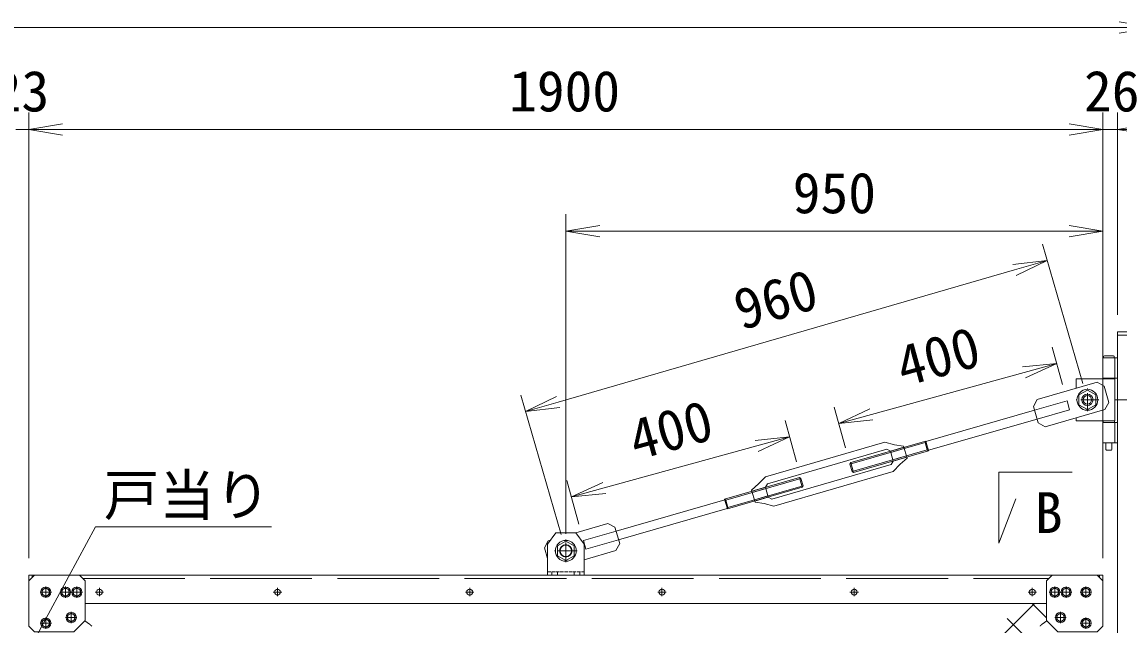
# Model space of a CAD drawing. Units: millimetres, scale not verified. Extents: x -6300 to 6300, y -4455 to 4455.
# Drawn here: x -2050 to -110, y 1266 to 2333 of the extents above; entities that cross this region are included whole.
import ezdxf
from ezdxf.enums import TextEntityAlignment as Align

# ---------------------------------------------------------------- set-up
doc = ezdxf.new("R2010")
doc.units = ezdxf.units.MM
doc.header["$LTSCALE"] = 30
doc.linetypes.add('DASHED', pattern=[7.5, 6, -1.5])
doc.linetypes.add('USER1', pattern=[50.8, 31.75, -6.35, 6.35, -6.35])
for name, color, linetype, lineweight in [('0-0_D-STR1', 1, 'Continuous', 18), ('0-1_D-BMK', 2, 'USER1', 13), ('0-5_D-STR3', 3, 'Continuous', 13), ('0-6_D-STR2', 7, 'Continuous', 9), ('0-7_D-STR-TXT', 7, 'Continuous', 9), ('0-8_D-STR-DIM', 7, 'Continuous', 9), ('0-9_0', 7, 'Continuous', 9)]:
    doc.layers.add(name, color=color, linetype=linetype, lineweight=lineweight)
doc.styles.add('ＭＳ ゴシック', font='')
doc.styles.get('ＭＳ ゴシック').set_extended_font_data('MS Gothic')

# ---------------------------------------------------------------- blocks, each defined once
blk = doc.blocks.new('_Open')
at = {"layer": '0-9_0'}
blk.add_line((-30, 5), (0, 0), dxfattribs=at)
blk.add_lwpolyline([(-30, -5), (0, 0), (-30, 0)], dxfattribs=at)
blk = doc.blocks.new('U52')
at = {"layer": '0-1_D-BMK'}
for p, q in [((300, 0), (-300, 0)), ((0, -300), (0, 300))]:
    blk.add_line(p, q, dxfattribs=at)
at = {"layer": '0-5_D-STR3'}
blk.add_lwpolyline([(194.9, 112.5), (0, 225), (-194.9, 112.5), (-194.9, -112.5), (0, -225), (194.9, -112.5)], close=True, dxfattribs=at)
for radius in [270, 194.9]:
    blk.add_circle((0, 0), radius, dxfattribs=at)
blk = doc.blocks.new('U71')
at = {"layer": '0-5_D-STR3'}
blk.add_line((2700, -2400), (2100, -3000), dxfattribs=at)
blk.add_lwpolyline([(2700, -2400), (2700, -300), (2400, 0), (0, 0), (-300, -300), (-300, -2700), (0, -3000), (2100, -3000)], dxfattribs=at)
at = {"layer": '0-8_D-STR-DIM'}
for p in [(600, -900), (1650.1, -900), (2250.1, -900), (600, -2550), (1956.2, -2243.8)]:
    blk.add_blockref('U52', p, dxfattribs=at)
blk = doc.blocks.new('U49')
at = {"layer": '0-1_D-BMK'}
for p, q in [((0, -600), (0, 600)), ((600, 0), (-600, 0))]:
    blk.add_line(p, q, dxfattribs=at)
at = {"layer": '0-5_D-STR3'}
blk.add_lwpolyline([(0, 519.6), (-450, 259.8), (-450, -259.8), (0, -519.6), (450, -259.8), (450, 259.8)], close=True, dxfattribs=at)
for radius in [555, 300]:
    blk.add_circle((0, 0), radius, dxfattribs=at)
blk = doc.blocks.new('U48')
at = {"layer": '0-1_D-BMK'}
for p, q in [((0, -600), (0, 600)), ((600, 0), (-600, 0))]:
    blk.add_line(p, q, dxfattribs=at)
at = {"layer": '0-5_D-STR3'}
blk.add_lwpolyline([(0, 519.6), (-450, 259.8), (-450, -259.8), (0, -519.6), (450, -259.8), (450, 259.8)], close=True, dxfattribs=at)
for radius in [555, 300, 225]:
    blk.add_circle((0, 0), radius, dxfattribs=at)
blk = doc.blocks.new('吊ブレース取付板')
at = {"layer": '0-1_D-BMK'}
for p, q in [((-443.9, 1290), (443.9, 1290)), ((0, 1733.9), (0, 846.1))]:
    blk.add_line(p, q, dxfattribs=at)
at = {"layer": '0-5_D-STR3'}
for p, q in [((-525, 2250), (-975, 1650)), ((-525, 2250), (525, 2250)), ((525, 2250), (975, 1650)), ((-975, 1650), (-975, 0)), ((975, 1650), (975, 0)), ((-975, 0), (975, 0))]:
    blk.add_line(p, q, dxfattribs=at)
at = {"layer": '0-5_D-STR3', "linetype": 'DASHED'}
for p, q in [((-975, 180), (975, 180)), ((-750, 180), (-750, 0)), ((-450, 180), (-450, 0)), ((450, 180), (450, 0)), ((750, 180), (750, 0))]:
    blk.add_line(p, q, dxfattribs=at)
at = {"layer": '0-5_D-STR3'}
blk.add_circle((0, 1290), 330, dxfattribs=at)

msp = doc.modelspace()

# ---------------------------------------------------------------- linework, layer by layer
at = {"layer": '0-0_D-STR1'}
for p, q in [((12.99, 1784.73), (-112.01, 1784.73)), ((12.99, 1778.73), (-112.01, 1778.73)), ((-2038.01, 1354.73), (-2038.01, 1344.73)), ((-2028.01, 1354.73), (-2038.01, 1354.73)), ((-1948.01, 1354.73), (-228.01, 1354.73)), ((-148.01, 1354.73), (-138.01, 1354.73)), ((-138.01, 1354.73), (-138.01, 1344.73)), ((-1938.01, 1304.73), (-238.01, 1304.73))]:
    msp.add_line(p, q, dxfattribs=at)
at = {"layer": '0-0_D-STR1', "linetype": 'DASHED'}
for p, q in [((-2032.01, 1354.73), (-2032.01, 1350.73)), ((-1942.01, 1348.73), (-234.01, 1348.73)), ((-144.01, 1354.73), (-144.01, 1350.73))]:
    msp.add_line(p, q, dxfattribs=at)
at = {"layer": '0-0_D-STR1'}
for points in [[(-112.01, 1784.73), (-112.01, 1778.73), (12.99, 1778.73)], [(12.99, -595.27), (-112.01, -595.27), (-112.01, 1778.73)]]:
    msp.add_lwpolyline(points, dxfattribs=at)
at = {"layer": '0-1_D-BMK'}
for p, q in [((-1920.45, 1324.73), (-1905.57, 1324.73)), ((-1913.01, 1332.17), (-1913.01, 1317.29)), ((-1605.45, 1324.73), (-1590.57, 1324.73)), ((-1598.01, 1332.17), (-1598.01, 1317.29)), ((-1265.45, 1324.73), (-1250.57, 1324.73)), ((-1258.01, 1332.17), (-1258.01, 1317.29)), ((-925.45, 1324.73), (-910.57, 1324.73)), ((-918.01, 1332.17), (-918.01, 1317.29)), ((-585.45, 1324.73), (-570.57, 1324.73)), ((-578.01, 1332.17), (-578.01, 1317.29)), ((-270.45, 1324.73), (-255.57, 1324.73)), ((-263.01, 1332.17), (-263.01, 1317.29))]:
    msp.add_line(p, q, dxfattribs=at)
at = {"layer": '0-5_D-STR3'}
for p, q in [((-138.31, 1738.7), (-138.31, 1702.7)), ((-112.01, 1738.7), (-138.31, 1738.7)), ((-135.51, 1742.7), (-119.51, 1742.7)), ((-119.51, 1738.7), (-135.51, 1738.7)), ((-116.71, 1738.7), (-116.71, 1702.7)), ((-148.42, 1695.65), (-254.1, 1665.14)), ((-185.51, 1701.7), (-185.51, 1684.95)), ((-185.51, 1701.7), (-117.01, 1701.7)), ((-148.42, 1695.65), (-136.04, 1688.82)), ((-112.01, 1702.7), (-138.31, 1702.7)), ((-138.01, 1701.7), (-138.01, 1689.9)), ((-127.72, 1660), (-136.04, 1688.82)), ((-133.01, 1701.7), (-133.01, 1702.7)), ((-122.01, 1701.7), (-122.01, 1702.7)), ((-117.01, 1701.7), (-117.01, 1627.7)), ((-254.1, 1665.14), (-260.94, 1652.75)), ((-252.61, 1623.93), (-260.94, 1652.75)), ((-127.72, 1660), (-134.55, 1647.62)), ((-259.02, 1646.12), (-451.23, 1590.84)), ((-254.56, 1630.68), (-446.77, 1575.4)), ((-134.55, 1647.62), (-240.23, 1617.1)), ((-185.51, 1632.9), (-185.51, 1627.7)), ((-138.01, 1646.62), (-138.01, 1627.7)), ((-252.61, 1623.93), (-252.31, 1623.93)), ((-240.23, 1617.1), (-252.61, 1623.93)), ((-185.51, 1627.7), (-117.01, 1627.7)), ((-138.31, 1624.7), (-138.31, 1588.7)), ((-112.01, 1624.7), (-138.31, 1624.7)), ((-116.71, 1624.7), (-116.71, 1588.7)), ((-451.51, 1591.83), (-583.93, 1553.6)), ((-452.63, 1589.24), (-451.51, 1591.83)), ((-451.51, 1591.83), (-446.52, 1574.54)), ((-735.13, 1528.67), (-523.76, 1589.71)), ((-731.52, 1516.18), (-520.15, 1577.22)), ((-452.63, 1589.24), (-585.42, 1550.92)), ((-448.84, 1576.13), (-581.63, 1537.78)), ((-446.52, 1574.54), (-578.94, 1536.3)), ((-513.96, 1573.8), (-520.15, 1577.22)), ((-489.95, 1580.74), (-513.96, 1573.8)), ((-513.96, 1573.8), (-508.97, 1556.51)), ((-489.34, 1578.65), (-513.36, 1571.71)), ((-490.5, 1582.66), (-484.4, 1561.52)), ((-452.63, 1589.24), (-448.84, 1576.13)), ((-451.23, 1590.84), (-446.76, 1575.38)), ((-448.84, 1576.13), (-446.52, 1574.54)), ((-112.01, 1588.7), (-138.31, 1588.7)), ((-132.86, 1576.7), (-132.86, 1588.7)), ((-132.86, 1576.7), (-131.86, 1575.7)), ((-123.16, 1575.7), (-131.86, 1575.7)), ((-122.16, 1576.7), (-122.16, 1588.7)), ((-578.94, 1536.3), (-583.93, 1553.6)), ((-508.97, 1556.51), (-512.39, 1550.32)), ((-485.55, 1565.53), (-509.57, 1558.59)), ((-484.95, 1563.44), (-508.97, 1556.51)), ((-723.75, 1489.28), (-512.39, 1550.32)), ((-720.14, 1476.79), (-508.78, 1537.83)), ((-674.91, 1527.3), (-807.33, 1489.06)), ((-672.22, 1525.82), (-805.01, 1487.48)), ((-734.94, 1509.99), (-731.52, 1516.18)), ((-674.91, 1527.3), (-669.91, 1510.01)), ((-669.91, 1510.01), (-802.33, 1471.77)), ((-668.44, 1512.69), (-801.22, 1474.35)), ((-759.51, 1504.98), (-753.41, 1483.84)), ((-758.95, 1503.05), (-734.94, 1509.99)), ((-758.35, 1500.97), (-734.33, 1507.91)), ((-754.56, 1487.85), (-730.54, 1494.78)), ((-734.94, 1509.99), (-729.94, 1492.7)), ((-999.19, 1432.59), (-807.04, 1488.07)), ((-807.33, 1489.06), (-802.33, 1471.77)), ((-805.01, 1487.48), (-807.33, 1489.06)), ((-805.01, 1487.48), (-801.22, 1474.35)), ((-753.96, 1485.76), (-729.94, 1492.7)), ((-729.94, 1492.7), (-723.75, 1489.28)), ((-994.73, 1417.15), (-802.58, 1472.63)), ((-801.22, 1474.35), (-802.33, 1471.77)), ((-1070.45, 1429.66), (-1013.5, 1446.11)), ((-1013.5, 1446.11), (-1001.12, 1439.28)), ((-992.8, 1410.45), (-1001.12, 1439.28)), ((-1115.26, 1416.73), (-1119.19, 1415.59)), ((-1119.19, 1415.59), (-1126.02, 1403.21)), ((-1120.51, 1384.11), (-1126.02, 1403.21)), ((-1055.51, 1381.94), (-999.63, 1398.07)), ((-999.63, 1398.07), (-992.8, 1410.45)), ((-992.8, 1410.45), (-992.5, 1410.45)), ((-1938.64, 1274.09), (-1930.55, 1268.08)), ((-237.37, 1274.09), (-245.46, 1268.08))]:
    msp.add_line(p, q, dxfattribs=at)
at = {"layer": '0-5_D-STR3', "linetype": 'DASHED'}
msp.add_line((-123.16, 1575.7), (-122.16, 1576.7), dxfattribs=at)
for points in [[(-254.56, 1630.68), (-196.9, 1647.27), (-201.36, 1662.71), (-259.02, 1646.12)], [(-999.19, 1432.59), (-1056.84, 1415.94), (-1052.38, 1400.5), (-994.73, 1417.15)]]:
    msp.add_lwpolyline(points, dxfattribs=at)
at = {"layer": '0-5_D-STR3'}
msp.add_lwpolyline([(-117.51, 1627.7), (-137.51, 1627.7), (-137.51, 1624.7), (-117.51, 1624.7)], close=True, dxfattribs=at)
for points in [[(-490.5, 1582.66), (-506.85, 1585.22), (-523.76, 1589.71)], [(-578.94, 1536.3), (-581.63, 1537.78), (-585.42, 1550.92), (-583.93, 1553.6)], [(-484.4, 1561.52), (-496.87, 1550.64), (-508.78, 1537.83)], [(-759.51, 1504.98), (-747.04, 1515.86), (-735.13, 1528.67)], [(-674.91, 1527.3), (-672.22, 1525.82), (-668.44, 1512.69), (-669.91, 1510.01)], [(-753.41, 1483.84), (-737.05, 1481.28), (-720.14, 1476.79)], [(-1926.68, 1264.68), (-1926.86, 1264.85), (-1927.04, 1265.02), (-1927.23, 1265.19), (-1927.41, 1265.35), (-1927.59, 1265.52), (-1927.77, 1265.68), (-1927.96, 1265.85), (-1928.14, 1266.01), (-1928.32, 1266.18), (-1928.51, 1266.34), (-1928.69, 1266.5), (-1928.87, 1266.66), (-1929.06, 1266.82), (-1929.24, 1266.98), (-1929.43, 1267.14), (-1929.61, 1267.3), (-1929.8, 1267.46), (-1929.99, 1267.61), (-1930.17, 1267.77), (-1930.36, 1267.93), (-1930.55, 1268.08)], [(-249.33, 1264.68), (-249.15, 1264.85), (-248.97, 1265.02), (-248.79, 1265.19), (-248.6, 1265.35), (-248.42, 1265.52), (-248.24, 1265.68), (-248.05, 1265.85), (-247.87, 1266.01), (-247.69, 1266.18), (-247.51, 1266.34), (-247.32, 1266.5), (-247.14, 1266.66), (-246.95, 1266.82), (-246.77, 1266.98), (-246.58, 1267.14), (-246.4, 1267.3), (-246.21, 1267.46), (-246.02, 1267.61), (-245.84, 1267.77), (-245.65, 1267.93), (-245.46, 1268.08)]]:
    msp.add_lwpolyline(points, dxfattribs=at)
for centre in [(-1913.01, 1324.73), (-1598.01, 1324.73), (-1258.01, 1324.73), (-918.01, 1324.73), (-578.01, 1324.73), (-263.01, 1324.73)]:
    msp.add_circle(centre, 5.25, dxfattribs=at)
for centre, start, end in [((-134.92, 1740.7), 106.2602, 253.7398), ((-120.09, 1740.7), 286.2602, 73.7398)]:
    msp.add_arc(centre, 2.08, start, end, dxfattribs=at)
at = {"layer": '0-6_D-STR2'}
for p, q in [((-328.08, 1235.68), (-259.03, 1304.73)), ((-238.01, 1279.48), (-263.26, 1304.73)), ((-188.01, 1158.76), (-307.32, 1278.08))]:
    msp.add_line(p, q, dxfattribs=at)
at = {"layer": '0-7_D-STR-TXT'}
for p, q in [((-321.87, 1411.16), (-321.87, 1536.49)), ((-192.4, 1536.49), (-321.87, 1536.49)), ((-321.87, 1411.16), (-292.16, 1489.76))]:
    msp.add_line(p, q, dxfattribs=at)
msp.add_lwpolyline([(-1608.5, 1440.23), (-1919.84, 1440.23), (-2047.06, 1204.49)], dxfattribs=at)
at = {"layer": '0-8_D-STR-DIM'}
for p, q in [((-3989.51, 2322.76), (-109.51, 2322.76)), ((-2038.01, 1384.73), (-2038.01, 2172.77)), ((-2038.01, 1384.73), (-2038.01, 2172.77)), ((-138.01, 1384.73), (-138.01, 2172.77)), ((-138.01, 1384.73), (-138.01, 2172.77)), ((-112.01, 1814.73), (-112.01, 2172.77)), ((-2061.01, 2142.77), (-2038.01, 2142.77)), ((-1978.01, 2142.77), (-1918.01, 2142.77)), ((-1978.01, 2142.77), (-198.01, 2142.77)), ((-198.01, 2142.77), (-258.01, 2142.77)), ((-138.01, 2142.77), (-112.01, 2142.77)), ((-1088.01, 1427.73), (-1088.01, 1992.77)), ((-138.01, 1384.73), (-138.01, 1992.77)), ((-1028.01, 1962.77), (-198.01, 1962.77)), ((-173.85, 1693.55), (-245.12, 1939.8)), ((-1101.64, 1660.66), (-294.41, 1894.3)), ((-209.32, 1691.72), (-227.54, 1758)), ((-547.39, 1638.95), (-277.44, 1713.16)), ((-1096.35, 1426.55), (-1167.62, 1672.8)), ((-593.37, 1579.87), (-613.19, 1651.97)), ((-115.51, 1664.73), (362.99, 1664.73)), ((-680.18, 1554.76), (-700.32, 1628.01)), ((-1020.18, 1508.96), (-750.22, 1583.18)), ((-1064.77, 1444.82), (-1085.99, 1521.98))]:
    msp.add_line(p, q, dxfattribs=at)

# ---------------------------------------------------------------- block references
for name, p, xscale, yscale in [('_Open', (-49.51, 2322.76), 2, 2), ('_Open', (-138.01, 2142.77), 2, 2), ('_Open', (-138.01, 2142.77), 2, 2), ('_Open', (-138.01, 1962.77), 2, 2), ('U48', (-165.51, 1664.73), 0.03333333, 0.03333333), ('U49', (-1088.01, 1397.73), 0.03333333, 0.03333333), ('U71', (-2028.01, 1354.73), 0.03333333, 0.03333333), ('U71', (-148.01, 1354.73), -0.03333333, 0.03333333)]:
    msp.add_blockref(name, p, dxfattribs=dict(at, xscale=xscale, yscale=yscale))
at = {"layer": '0-8_D-STR-DIM', "xscale": 2, "yscale": 2}
for p, rotation in [((-2038.01, 2142.77), 180), ((-2038.01, 2142.77), 180), ((-112.01, 2142.77), 180), ((-1088.01, 1962.77), 180), ((-236.78, 1910.98), 16.14208), ((-219.58, 1729.07), 15.37266), ((-1159.28, 1643.98), 196.14208), ((-605.24, 1623.04), 195.37266), ((-692.37, 1599.09), 15.37266), ((-1078.04, 1493.05), 195.37266)]:
    msp.add_blockref('_Open', p, dxfattribs=dict(at, rotation=rotation))
at = {"layer": '0-9_0', "xscale": 0.03333333, "yscale": 0.03333333}
msp.add_blockref('吊ブレース取付板', (-1088.01, 1354.73), dxfattribs=at)

# ---------------------------------------------------------------- texts
at = {"layer": '0-7_D-STR-TXT', "style": 'ＭＳ ゴシック'}
for s, p in [('戸当り', (-1905.49, 1438.58)), ('B', (-258.46, 1407.59))]:
    msp.add_text(s, height=72.14, dxfattribs=at).set_placement(p, align=Align.BOTTOM_LEFT)
at = {"layer": '0-8_D-STR-DIM', "style": 'ＭＳ ゴシック'}
for s, p in [('23', (-2099.96, 2152.89)), ('1900', (-1188.36, 2152.89)), ('26', (-171.5, 2152.89)), ('950', (-686.69, 1972.89))]:
    msp.add_text(s, height=72.14, dxfattribs=at).set_placement(p, align=Align.BOTTOM_LEFT)
for s, rotation, p in [('960', 16.142, (-771.62, 1766.71)), ('400', 15.373, (-485.24, 1666.53)), ('400', 15.373, (-958.03, 1536.54))]:
    msp.add_text(s, height=72.14, rotation=rotation, dxfattribs=at).set_placement(p, align=Align.BOTTOM_LEFT)

doc.saveas('drawing.dxf')
